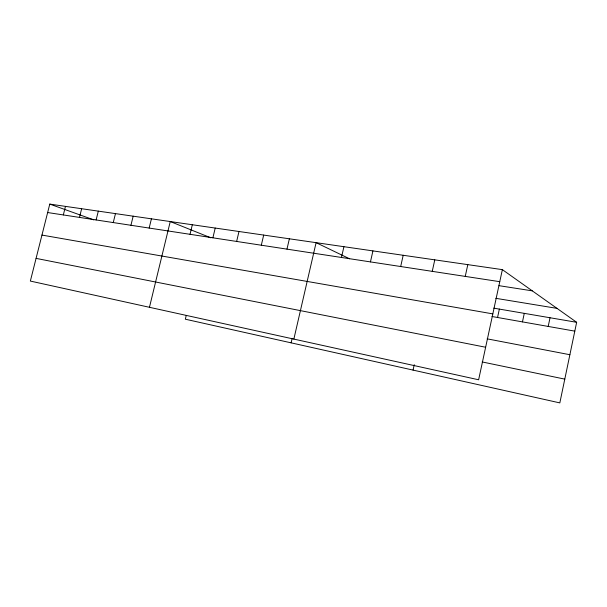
<?xml version="1.0" encoding="UTF-8"?>
<svg xmlns="http://www.w3.org/2000/svg" width="607" height="607" viewBox="0 0 607 607"><rect width="100%" height="100%" fill="white"/><g stroke="black" fill="none" stroke-linecap="round" stroke-linejoin="round"><path stroke-width="0.91" d="M502.361 269.637L478.627 379.777L30.35 281.071L49.774 204.104L502.361 269.637L576.65 322.302L559.829 402.896L185.347 319.206L186.212 315.594M548.197 326.437L550.033 317.757M522.46 321.892L524.281 313.356M497.55 317.491L499.356 309.092M465.243 276.397L467.815 264.629M432.245 271.352L434.787 259.849M413.056 370.088L414.24 364.708M400.681 266.526L403.192 255.274M370.445 261.905L372.933 250.896M341.46 257.474L343.926 246.692M291.125 342.841L292.157 338.372M293.856 339.093L316.095 242.663L349.564 258.779M286.967 249.136L289.372 238.794M261.306 245.213L263.688 235.076M236.639 241.442L238.991 231.502M212.89 237.807L215.219 228.057M190.021 234.31L192.32 224.749M149.459 307.301L170.256 221.547L210.826 237.807M149.163 228.065L151.424 218.823M130.937 225.28L133.168 216.183M113.259 222.572L115.474 213.618M96.118 219.954L98.311 211.137M63.333 214.939L65.48 206.38M79.479 217.412L81.649 208.725M47.65 212.541L499.766 281.678M498.977 285.669L532.286 290.852M495.775 298.318L556.998 308.371M493.787 308.144L576.65 322.302M41.959 235.076L492.831 313.887M491.981 316.505L574.806 331.134M487.171 338.85L569.882 354.723M36.079 258.377L485.638 347.242M482.193 361.954L564.791 379.125M49.774 204.104L93.797 219.878"/></g></svg>
